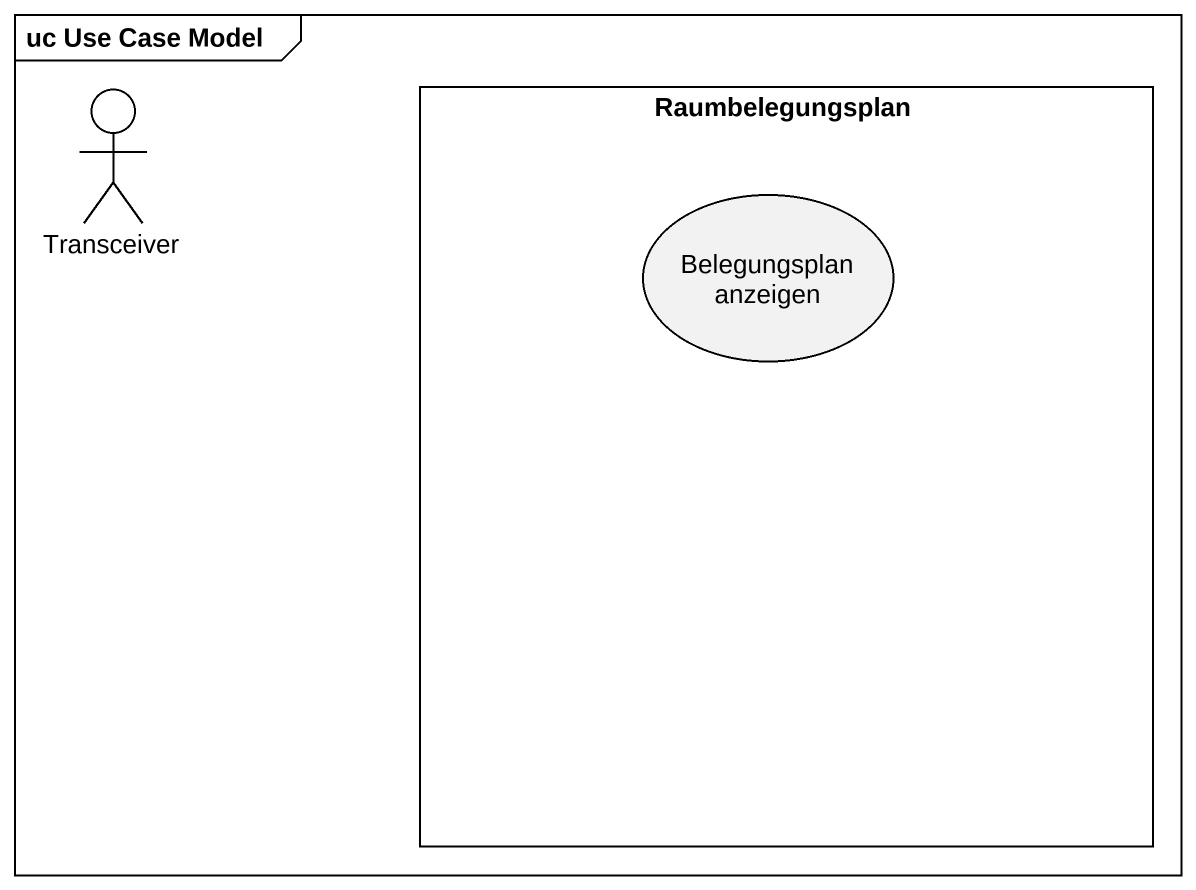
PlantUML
@startuml
mainframe uc Use Case Model
actor Transceiver
rectangle Raumbelegungsplan {
  usecase "Belegungsplan anzeigen" as Belegungsplan_anzeigen
}
@enduml
